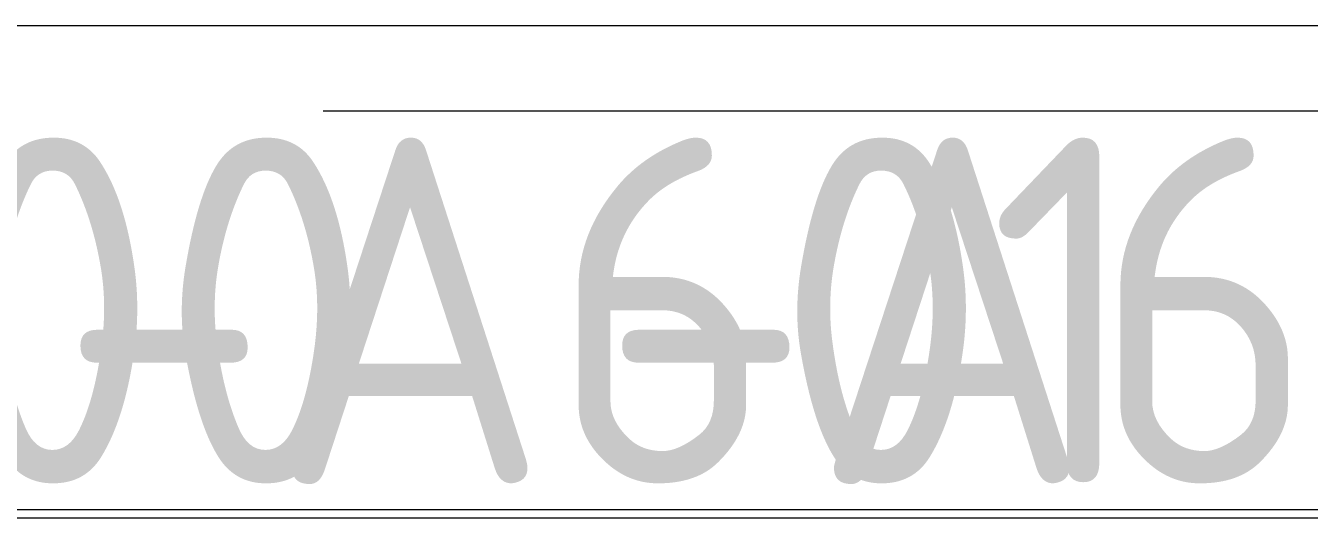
# Model space of a CAD drawing. Header units: millimetres. Extents: x 4134 to 7422, y 1400 to 3585.
# Drawn here: x 5938.2 to 6012.5, y 3380.3 to 3408.8 of the extents above; entities that cross this region are included whole.
import ezdxf
from ezdxf.enums import TextEntityAlignment as Align

# ---------------------------------------------------------------- set-up
doc = ezdxf.new("R2010")
doc.units = ezdxf.units.MM
doc.layers.add('000-PI-Oprema', color=30, linetype='Continuous', lineweight=5)
doc.layers.add('000-PI-ORMAR', color=2, linetype='Continuous')
doc.layers.add('004-PI-DIN Šina', color=3, linetype='Continuous')
doc.styles.add('PI0', font='isocpeur.ttf', dxfattribs={"width": 0.9})

# ---------------------------------------------------------------- blocks, each defined once
blk = doc.blocks.new('LL49 W 100-230V')
at = {"layer": '000-PI-Oprema', "color": 0, "linetype": 'ByBlock', "lineweight": 0, "ltscale": 0.25}
blk.add_line((46014.659, 36815.383), (45476.659, 36815.383), dxfattribs=at)

msp = doc.modelspace()

# ---------------------------------------------------------------- linework, layer by layer
at = {"layer": '000-PI-ORMAR', "color": 0, "linetype": 'ByBlock', "lineweight": 0}
msp.add_line((6529.948, 3408.778), (5918.948, 3408.778), dxfattribs=at)
at = {"layer": '004-PI-DIN Šina', "color": 0, "linetype": 'ByBlock', "lineweight": 0}
for p, q in [((6376.048, 3380.778), (5893.448, 3380.778)), ((6376.048, 3380.278), (5893.448, 3380.278))]:
    msp.add_line(p, q, dxfattribs=at)

# ---------------------------------------------------------------- block references
at = {"layer": '000-PI-Oprema', "color": 0, "linetype": 'ByBlock', "lineweight": 0}
msp.add_blockref('LL49 W 100-230V', (-39521.199, -33411.553), dxfattribs=at)

# ---------------------------------------------------------------- texts
at = {"color": 0, "linetype": 'ByBlock', "lineweight": 0, "style": 'PI0', "width": 0.9}
for s, p in [('-A600', (5925.248, 3392.281)), ('-A601', (5971.548, 3392.281)), ('-A602', (6004.548, 3392.281))]:
    msp.add_text(s, height=20, dxfattribs=at).set_placement(p, align=Align.MIDDLE)

doc.saveas('drawing.dxf')
